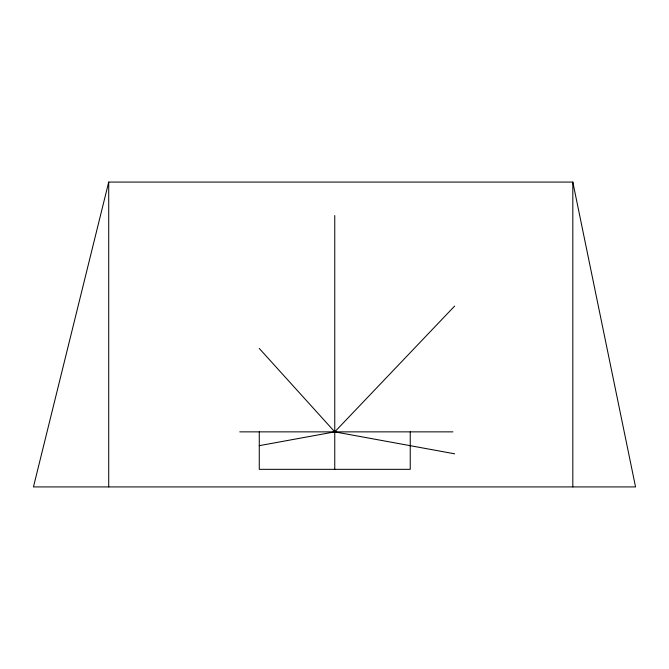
<?xml version="1.0" encoding="UTF-8"?>
<svg xmlns="http://www.w3.org/2000/svg" width="669" height="669" viewBox="0 0 669 669"><rect width="100%" height="100%" fill="white"/><g stroke="black" fill="none" stroke-linecap="round" stroke-linejoin="round"><path stroke-width="1" d="M108.713 182.077L33.45 486.923L635.55 486.923L572.815 182.077L108.713 182.077L108.713 486.923M454.661 306.051L334.759 431.865L259.271 445.663M239.753 431.865L452.913 431.865M454.661 453.816L334.759 431.865L259.271 348.449M572.815 182.077L572.815 486.923M410.239 431.865L410.239 469.337L259.271 469.337L259.271 431.865M334.759 215.527L334.759 469.337"/></g></svg>
